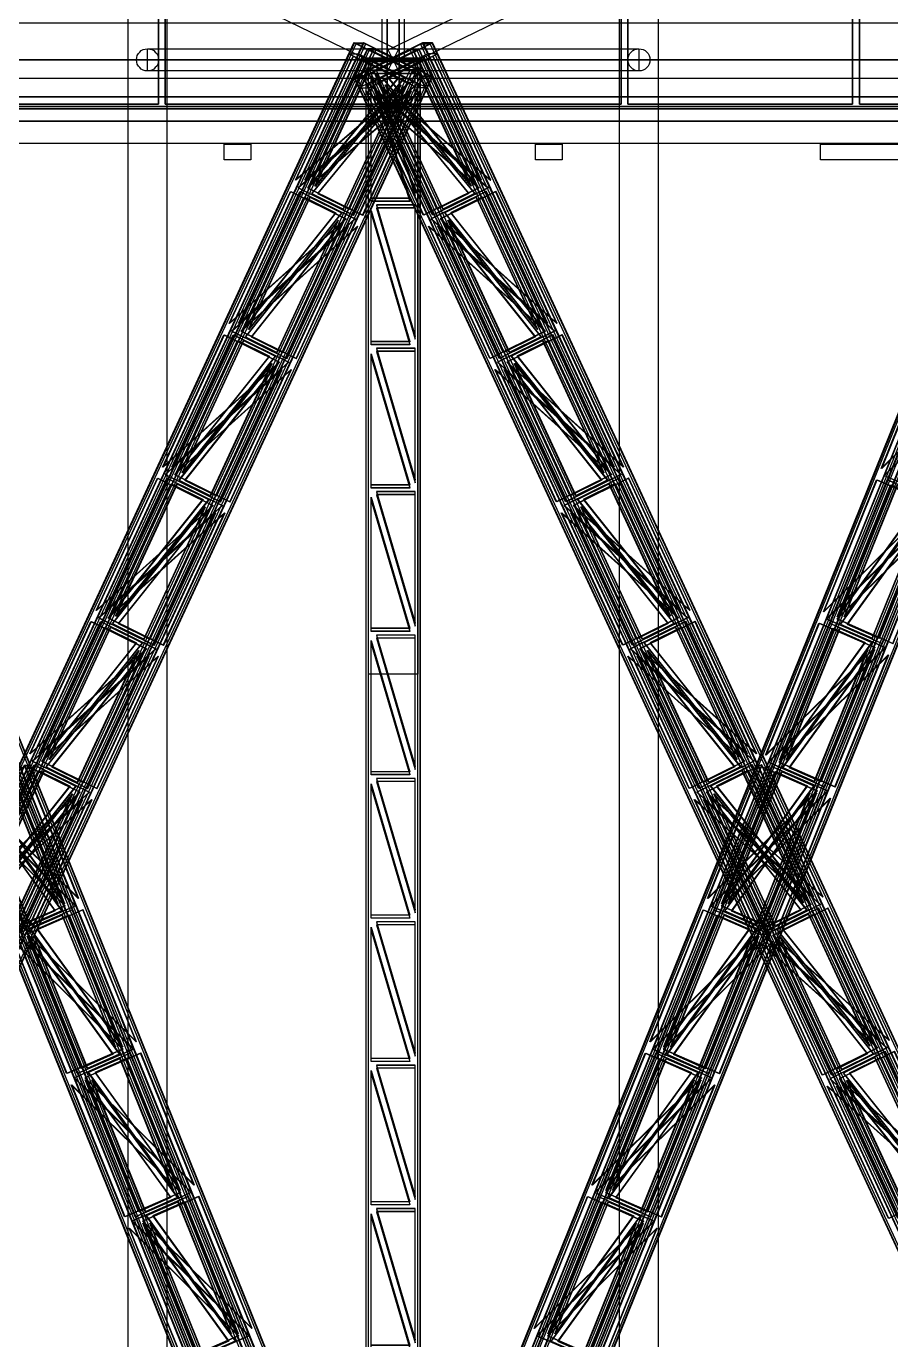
# Model space of a CAD drawing. Header units: millimetres. Extents: x -48000 to 1060615, y -2000 to 333000.
# Drawn here: x -2987 to 4050, y 109584 to 120273 of the extents above; entities that cross this region are included whole.
import ezdxf

# ---------------------------------------------------------------- set-up
doc = ezdxf.new("R2010")
doc.units = ezdxf.units.MM
for name, color, linetype, lineweight in [('D-STR-CORE', 7, 'Continuous', 25), ('D-STR-DECK', 7, 'Continuous', 25), ('D-STR-STRC', 7, 'Continuous', 25)]:
    doc.layers.add(name, color=color, linetype=linetype, lineweight=lineweight)

msp = doc.modelspace()

# ---------------------------------------------------------------- linework, layer by layer
at = {"layer": 'D-STR-CORE'}
for points in [[(-2160, 18300), (-1840, 18300), (-1840, 224550), (-2160, 224550)], [(-2160, 18300), (-1840, 18300), (-1840, 224550), (-2160, 224550)], [(1840, 18300), (2160, 18300), (2160, 224550), (1840, 224550)], [(1840, 18300), (2160, 18300), (2160, 224550), (1840, 224550)], [(-2000, 120090), (2000, 120090), (2000, 119910), (-2000, 119910)], [(2000, 119910), (-2000, 119910), (-2000, 120090), (2000, 120090)]]:
    msp.add_lwpolyline(points, close=True, dxfattribs=at)
for centre in [(-2000, 120000), (2000, 120000)]:
    msp.add_circle(centre, 90, dxfattribs=at)
at = {"layer": 'D-STR-DECK'}
for points in [[(-11014.65, 119500), (-11070, 120300), (11070, 120300), (11014.65, 119500)], [(-11014.65, 119500), (-11070, 120300), (11070, 120300), (11014.65, 119500)], [(-13297.5, 119700), (-13297.5, 120000), (13297.5, 120000), (13297.5, 119700)], [(-13297.5, 119700), (-13297.5, 120000), (13297.5, 120000), (13297.5, 119700)], [(-13297.5, 119700), (4700, 119700), (4700, 120000), (-13297.5, 120000)], [(-11014.65, 119500), (-11014.65, 119850), (11014.65, 119850), (11014.65, 119500)], [(-11014.65, 119500), (-11014.65, 119850), (11014.65, 119850), (11014.65, 119500)], [(-11014.65, 119320), (-11014.65, 119500), (11014.65, 119500), (11014.65, 119320)], [(-11014.65, 119320), (-11014.65, 119500), (11014.65, 119500), (11014.65, 119320)], [(-200, 115000), (-200, 119500), (200, 119500), (200, 115000)], [(-200, 115000), (-200, 119500), (200, 119500), (200, 115000)], [(-1159.86, 119185), (-1376.83, 119185), (-1376.83, 119315), (-1159.86, 119315)], [(-1159.86, 119185), (-1376.83, 119185), (-1376.83, 119315), (-1159.86, 119315)], [(1159.86, 119315), (1376.83, 119315), (1376.83, 119185), (1159.86, 119185)], [(1159.86, 119315), (1376.83, 119315), (1376.83, 119185), (1159.86, 119185)], [(3479.57, 119315), (4130.49, 119315), (4130.49, 119185), (3479.57, 119185)], [(3479.57, 119315), (4130.49, 119315), (4130.49, 119185), (3479.57, 119185)]]:
    msp.add_lwpolyline(points, close=True, dxfattribs=at)
at = {"layer": 'D-STR-STRC'}
for points in [[(-10271.8, 125082.06), (39.79, 120082.06), (-39.79, 119917.94), (-10351.39, 124917.94)], [(-39.79, 119917.94), (-10351.39, 124917.94), (-10271.8, 125082.06), (39.79, 120082.06)], [(-39.79, 120082.06), (10271.8, 125082.06), (10351.39, 124917.94), (39.79, 119917.94)], [(10351.39, 124917.94), (39.79, 119917.94), (-39.79, 120082.06), (10271.8, 125082.06)], [(-90, 120000), (-90, 125000), (90, 125000), (90, 120000)], [(-90, 120000), (-90, 125000), (90, 125000), (90, 120000)], [(-11303.43, 120400), (-11303.43, 119600), (11303.43, 119600), (11303.43, 120400)], [(11303.43, 120400), (11303.43, 119600), (-11303.43, 119600), (-11303.43, 120400)], [(-3740.31, 120360), (-3740.31, 119640), (-1911.4, 119640), (-1911.4, 120360)], [(-1911.4, 120360), (-1911.4, 119640), (-3740.31, 119640), (-3740.31, 120360)], [(-1856.4, 120360), (-1856.4, 119640), (-50, 119640), (-50, 120360)], [(-50, 120360), (-50, 119640), (-1856.4, 119640), (-1856.4, 120360)], [(-50, 120400), (-50, 120400), (-50, 119600), (-50, 119600)], [(-50, 120400), (-50, 120400), (-50, 119600), (-50, 119600)], [(50, 120400), (50, 120400), (50, 119600), (50, 119600)], [(50, 120400), (50, 120400), (50, 119600), (50, 119600)], [(50, 120360), (50, 119640), (1856.4, 119640), (1856.4, 120360)], [(1856.4, 120360), (1856.4, 119640), (50, 119640), (50, 120360)], [(1911.4, 120360), (1911.4, 119640), (3740.31, 119640), (3740.31, 120360)], [(3740.31, 120360), (3740.31, 119640), (1911.4, 119640), (1911.4, 120360)], [(3795.31, 120360), (3795.31, 119640), (5601.71, 119640), (5601.71, 120360)], [(5601.71, 120360), (5601.71, 119640), (3795.31, 119640), (3795.31, 120360)], [(-6811.45, 106138.24), (-6252.67, 105861.76), (239.3, 119861.76), (-319.49, 120138.24)], [(-6807.44, 106138.24), (-6248.66, 105861.76), (243.31, 119861.76), (-315.48, 120138.24)], [(-6735.27, 106138.24), (-6176.48, 105861.76), (315.48, 119861.76), (-243.31, 120138.24)], [(-6731.26, 106138.24), (-6172.48, 105861.76), (319.49, 119861.76), (-239.3, 120138.24)], [(-6701.63, 106090.72), (-6334.92, 105909.28), (157.04, 119909.28), (-209.66, 120090.72)], [(-6697.62, 106090.72), (-6330.92, 105909.28), (161.05, 119909.28), (-205.65, 120090.72)], [(-6653.01, 106090.72), (-6286.31, 105909.28), (205.65, 119909.28), (-161.05, 120090.72)], [(-6649, 106090.72), (-6282.3, 105909.28), (209.66, 119909.28), (-157.04, 120090.72)], [(237.08, 106124.21), (-328.28, 105875.79), (-5980, 119875.79), (-5414.64, 120124.21)], [(241.64, 106124.21), (-323.72, 105875.79), (-5975.44, 119875.79), (-5410.08, 120124.21)], [(323.72, 106124.21), (-241.64, 105875.79), (-5893.35, 119875.79), (-5327.99, 120124.21)], [(328.28, 106124.21), (-237.08, 105875.79), (-5888.79, 119875.79), (-5323.43, 120124.21)], [(155.58, 106081.51), (-215.43, 105918.49), (-5867.15, 119918.49), (-5496.13, 120081.51)], [(160.14, 106081.51), (-210.87, 105918.49), (-5862.59, 119918.49), (-5491.57, 120081.51)], [(210.87, 106081.51), (-160.14, 105918.49), (-5811.86, 119918.49), (-5440.84, 120081.51)], [(215.43, 106081.51), (-155.58, 105918.49), (-5807.3, 119918.49), (-5436.28, 120081.51)], [(-361.31, 120048.05), (-281.12, 120048.05), (277.67, 119771.57), (197.47, 119771.57)], [(-328.28, 106124.21), (237.08, 105875.79), (5888.79, 119875.79), (5323.43, 120124.21)], [(-323.72, 106124.21), (241.64, 105875.79), (5893.35, 119875.79), (5327.99, 120124.21)], [(-319.49, 120138.24), (-239.3, 120138.24), (-221.83, 120129.6), (-302.03, 120129.6)], [(-319.49, 120138.24), (-239.3, 120138.24), (319.49, 119861.76), (239.3, 119861.76)], [(6731.26, 106138.24), (6172.48, 105861.76), (-319.49, 119861.76), (239.3, 120138.24)], [(319.49, 120138.24), (239.3, 120138.24), (-319.49, 119861.76), (-239.3, 119861.76)], [(6735.27, 106138.24), (6176.48, 105861.76), (-315.48, 119861.76), (243.31, 120138.24)], [(361.31, 120048.05), (281.12, 120048.05), (-277.67, 119771.57), (-197.47, 119771.57)], [(6807.44, 106138.24), (6248.66, 105861.76), (-243.31, 119861.76), (315.48, 120138.24)], [(-241.64, 106124.21), (323.72, 105875.79), (5975.44, 119875.79), (5410.08, 120124.21)], [(6811.45, 106138.24), (6252.67, 105861.76), (-239.3, 119861.76), (319.49, 120138.24)], [(-237.08, 106124.21), (328.28, 105875.79), (5980, 119875.79), (5414.64, 120124.21)], [(-215.43, 106081.51), (155.58, 105918.49), (5807.3, 119918.49), (5436.28, 120081.51)], [(-210.87, 106081.51), (160.14, 105918.49), (5811.86, 119918.49), (5440.84, 120081.51)], [(6649, 106090.72), (6282.3, 105909.28), (-209.66, 119909.28), (157.04, 120090.72)], [(157.04, 120090.72), (209.66, 120090.72), (-157.04, 119909.28), (-209.66, 119909.28)], [(-157.04, 120090.72), (-209.66, 120090.72), (-192.2, 120082.08), (-139.58, 120082.08)], [(-157.04, 120090.72), (-209.66, 120090.72), (157.04, 119909.28), (209.66, 119909.28)], [(6653.01, 106090.72), (6286.31, 105909.28), (-205.65, 119909.28), (161.05, 120090.72)], [(6697.62, 106090.72), (6330.92, 105909.28), (-161.05, 119909.28), (205.65, 120090.72)], [(-160.14, 106081.51), (210.87, 105918.49), (5862.59, 119918.49), (5491.57, 120081.51)], [(6701.63, 106090.72), (6334.92, 105909.28), (-157.04, 119909.28), (209.66, 120090.72)], [(-155.58, 106081.51), (215.43, 105918.49), (5867.15, 119918.49), (5496.13, 120081.51)], [(157.04, 120090.72), (209.66, 120090.72), (192.2, 120082.08), (139.58, 120082.08)], [(319.49, 120138.24), (239.3, 120138.24), (221.83, 120129.6), (302.03, 120129.6)], [(-795.24, 119019.68), (-326.38, 120030.77), (123.26, 119808.29)], [(-791.23, 119019.68), (-322.37, 120030.77), (127.27, 119808.29)], [(-719.06, 119019.68), (-250.2, 120030.77), (199.44, 119808.29)], [(-715.05, 119019.68), (-246.19, 120030.77), (203.45, 119808.29)], [(-685.42, 118972.16), (-216.56, 119983.25), (41, 119855.81)], [(-681.41, 118972.16), (-212.55, 119983.25), (45.01, 119855.81)], [(-636.8, 118972.16), (-167.94, 119983.25), (89.62, 119855.81)], [(-632.79, 118972.16), (-163.93, 119983.25), (93.63, 119855.81)], [(-198.86, 120000.53), (-251.48, 120000.53), (115.22, 119819.09), (167.84, 119819.09)], [(-200, 120013.11), (-200, 119986.89), (-220, 119986.89), (-220, 120013.11)], [(220, 106013.11), (-220, 106013.11), (-220, 120013.11), (220, 120013.11)], [(220, 120013.11), (220, 119986.89), (-220, 119986.89), (-220, 120013.11)], [(-200, 119986.89), (-200, 120013.11), (-220, 120013.11), (-220, 119986.89)], [(220, 106013.11), (-220, 106013.11), (-220, 120013.11), (220, 120013.11)], [(220, 119986.89), (220, 120013.11), (-220, 120013.11), (-220, 119986.89)], [(220, 106011.2), (-220, 106011.2), (-220, 120011.2), (220, 120011.2)], [(220, 106011.2), (-220, 106011.2), (-220, 120011.2), (220, 120011.2)], [(220, 105988.8), (-220, 105988.8), (-220, 119988.8), (220, 119988.8)], [(220, 105988.8), (-220, 105988.8), (-220, 119988.8), (220, 119988.8)], [(220, 105986.89), (-220, 105986.89), (-220, 119986.89), (220, 119986.89)], [(220, 105986.89), (-220, 105986.89), (-220, 119986.89), (220, 119986.89)], [(715.05, 119019.68), (246.19, 120030.77), (-203.45, 119808.29)], [(719.06, 119019.68), (250.2, 120030.77), (-199.44, 119808.29)], [(198.86, 120000.53), (251.48, 120000.53), (-115.22, 119819.09), (-167.84, 119819.09)], [(791.23, 119019.68), (322.37, 120030.77), (-127.27, 119808.29)], [(795.24, 119019.68), (326.38, 120030.77), (-123.26, 119808.29)], [(632.79, 118972.16), (163.93, 119983.25), (-93.63, 119855.81)], [(636.8, 118972.16), (167.94, 119983.25), (-89.62, 119855.81)], [(681.41, 118972.16), (212.55, 119983.25), (-45.01, 119855.81)], [(685.42, 118972.16), (216.56, 119983.25), (-41, 119855.81)], [(220, 120013.11), (220, 119986.89), (200, 119986.89), (200, 120013.11)], [(220, 119986.89), (220, 120013.11), (200, 120013.11), (200, 119986.89)], [(-221.83, 119870.4), (-302.03, 119870.4), (-319.49, 119861.76), (-239.3, 119861.76)], [(220, 119913.82), (220, 119887.6), (-220, 119887.6), (-220, 119913.82)], [(220, 119887.6), (220, 119913.82), (-220, 119913.82), (-220, 119887.6)], [(-192.2, 119917.92), (-139.58, 119917.92), (-157.04, 119909.28), (-209.66, 119909.28)], [(135, 118873.75), (-180, 118873.75), (-180, 119869.14)], [(135, 118873.75), (-180, 118873.75), (-180, 119869.14)], [(135, 118871.84), (-180, 118871.84), (-180, 119867.24)], [(135, 118871.84), (-180, 118871.84), (-180, 119867.24)], [(135, 118849.43), (-180, 118849.43), (-180, 119844.83)], [(135, 118849.43), (-180, 118849.43), (-180, 119844.83)], [(135, 118847.53), (-180, 118847.53), (-180, 119842.92)], [(135, 118847.53), (-180, 118847.53), (-180, 119842.92)], [(180, 118918.43), (180, 119913.82), (-135, 119913.82)], [(180, 118918.43), (180, 119913.82), (-135, 119913.82)], [(180, 118916.52), (180, 119911.92), (-135, 119911.92)], [(180, 118916.52), (180, 119911.92), (-135, 119911.92)], [(180, 118894.11), (180, 119889.51), (-135, 119889.51)], [(180, 118894.11), (180, 119889.51), (-135, 119889.51)], [(180, 118892.21), (180, 119887.6), (-135, 119887.6)], [(180, 118892.21), (180, 119887.6), (-135, 119887.6)], [(192.2, 119917.92), (139.58, 119917.92), (157.04, 119909.28), (209.66, 119909.28)], [(221.83, 119870.4), (302.03, 119870.4), (319.49, 119861.76), (239.3, 119861.76)], [(-774.77, 118959.65), (-325.12, 118737.18), (143.73, 119748.27)], [(-770.76, 118959.65), (-321.11, 118737.18), (147.74, 119748.27)], [(-698.59, 118959.65), (-248.94, 118737.18), (219.91, 119748.27)], [(-694.58, 118959.65), (-244.93, 118737.18), (223.92, 119748.27)], [(-664.95, 118912.13), (-407.38, 118784.7), (61.47, 119795.79)], [(-660.94, 118912.13), (-403.37, 118784.7), (65.48, 119795.79)], [(-616.33, 118912.13), (-358.77, 118784.7), (110.09, 119795.79)], [(-612.32, 118912.13), (-354.76, 118784.7), (114.1, 119795.79)], [(694.58, 118959.65), (244.93, 118737.18), (-223.92, 119748.27)], [(698.59, 118959.65), (248.94, 118737.18), (-219.91, 119748.27)], [(770.76, 118959.65), (321.11, 118737.18), (-147.74, 119748.27)], [(774.77, 118959.65), (325.12, 118737.18), (-143.73, 119748.27)], [(612.32, 118912.13), (354.76, 118784.7), (-114.1, 119795.79)], [(616.33, 118912.13), (358.77, 118784.7), (-110.09, 119795.79)], [(660.94, 118912.13), (403.37, 118784.7), (-65.48, 119795.79)], [(664.95, 118912.13), (407.38, 118784.7), (-61.47, 119795.79)], [(-1336.24, 117853.01), (-837.06, 118929.49), (-387.42, 118707.01)], [(-1332.23, 117853.01), (-833.05, 118929.49), (-383.41, 118707.01)], [(-1260.05, 117853.01), (-760.88, 118929.49), (-311.23, 118707.01)], [(-1256.05, 117853.01), (-756.87, 118929.49), (-307.22, 118707.01)], [(-1226.41, 117805.49), (-727.24, 118881.97), (-469.67, 118754.53)], [(-1222.4, 117805.49), (-723.23, 118881.97), (-465.66, 118754.53)], [(-1177.8, 117805.49), (-678.62, 118881.97), (-421.06, 118754.53)], [(-1173.79, 117805.49), (-674.61, 118881.97), (-417.05, 118754.53)], [(1256.05, 117853.01), (756.87, 118929.49), (307.22, 118707.01)], [(1260.05, 117853.01), (760.88, 118929.49), (311.23, 118707.01)], [(1332.23, 117853.01), (833.05, 118929.49), (383.41, 118707.01)], [(1336.24, 117853.01), (837.06, 118929.49), (387.42, 118707.01)], [(1173.79, 117805.49), (674.61, 118881.97), (417.05, 118754.53)], [(1177.8, 117805.49), (678.62, 118881.97), (421.06, 118754.53)], [(1222.4, 117805.49), (723.23, 118881.97), (465.66, 118754.53)], [(1226.41, 117805.49), (727.24, 118881.97), (469.67, 118754.53)], [(135, 117707.08), (-180, 117707.08), (-180, 118774.46)], [(135, 117707.08), (-180, 117707.08), (-180, 118774.46)], [(135, 117705.17), (-180, 117705.17), (-180, 118772.55)], [(135, 117705.17), (-180, 117705.17), (-180, 118772.55)], [(180, 117751.76), (180, 118819.14), (-135, 118819.14)], [(180, 117751.76), (180, 118819.14), (-135, 118819.14)], [(180, 117749.85), (180, 118817.23), (-135, 118817.23)], [(180, 117749.85), (180, 118817.23), (-135, 118817.23)], [(180, 117727.45), (180, 118794.83), (-135, 118794.83)], [(180, 117727.45), (180, 118794.83), (-135, 118794.83)], [(180, 117725.54), (180, 118792.92), (-135, 118792.92)], [(180, 117725.54), (180, 118792.92), (-135, 118792.92)], [(-1205.94, 117745.47), (-948.38, 117618.03), (-449.2, 118694.51)], [(-1201.93, 117745.47), (-944.37, 117618.03), (-445.19, 118694.51)], [(-1157.33, 117745.47), (-899.76, 117618.03), (-400.59, 118694.51)], [(-1153.32, 117745.47), (-895.75, 117618.03), (-396.58, 118694.51)], [(135, 117682.77), (-180, 117682.77), (-180, 118750.15)], [(135, 117682.77), (-180, 117682.77), (-180, 118750.15)], [(135, 117680.86), (-180, 117680.86), (-180, 118748.24)], [(135, 117680.86), (-180, 117680.86), (-180, 118748.24)], [(1153.32, 117745.47), (895.75, 117618.03), (396.58, 118694.51)], [(1157.33, 117745.47), (899.76, 117618.03), (400.59, 118694.51)], [(1201.93, 117745.47), (944.37, 117618.03), (445.19, 118694.51)], [(1205.94, 117745.47), (948.38, 117618.03), (449.2, 118694.51)], [(-1315.77, 117792.99), (-866.12, 117570.51), (-366.95, 118646.99)], [(-1311.76, 117792.99), (-862.11, 117570.51), (-362.94, 118646.99)], [(-1239.58, 117792.99), (-789.94, 117570.51), (-290.76, 118646.99)], [(-1235.58, 117792.99), (-785.93, 117570.51), (-286.75, 118646.99)], [(1235.58, 117792.99), (785.93, 117570.51), (286.75, 118646.99)], [(1239.58, 117792.99), (789.94, 117570.51), (290.76, 118646.99)], [(1311.76, 117792.99), (862.11, 117570.51), (362.94, 118646.99)], [(1315.77, 117792.99), (866.12, 117570.51), (366.95, 118646.99)], [(-1877.23, 116686.34), (-1378.06, 117762.82), (-928.41, 117540.35)], [(-1873.22, 116686.34), (-1374.05, 117762.82), (-924.4, 117540.35)], [(-1801.05, 116686.34), (-1301.88, 117762.82), (-852.23, 117540.35)], [(-1797.04, 116686.34), (-1297.87, 117762.82), (-848.22, 117540.35)], [(-1767.41, 116638.83), (-1268.23, 117715.3), (-1010.67, 117587.87)], [(-1763.4, 116638.83), (-1264.22, 117715.3), (-1006.66, 117587.87)], [(-1718.79, 116638.83), (-1219.62, 117715.3), (-962.05, 117587.87)], [(-1714.78, 116638.83), (-1215.61, 117715.3), (-958.04, 117587.87)], [(1797.04, 116686.34), (1297.87, 117762.82), (848.22, 117540.35)], [(1801.05, 116686.34), (1301.88, 117762.82), (852.23, 117540.35)], [(1873.22, 116686.34), (1374.05, 117762.82), (924.4, 117540.35)], [(1877.23, 116686.34), (1378.06, 117762.82), (928.41, 117540.35)], [(1714.78, 116638.83), (1215.61, 117715.3), (958.04, 117587.87)], [(1718.79, 116638.83), (1219.62, 117715.3), (962.05, 117587.87)], [(1763.4, 116638.83), (1264.22, 117715.3), (1006.66, 117587.87)], [(1767.41, 116638.83), (1268.23, 117715.3), (1010.67, 117587.87)], [(3972.81, 116675.5), (4406.58, 117750), (4861.52, 117550.11)], [(3977.37, 116675.5), (4411.14, 117750), (4866.08, 117550.11)], [(135, 116540.41), (-180, 116540.41), (-180, 117607.79)], [(135, 116540.41), (-180, 116540.41), (-180, 117607.79)], [(135, 116538.51), (-180, 116538.51), (-180, 117605.89)], [(135, 116538.51), (-180, 116538.51), (-180, 117605.89)], [(135, 116516.1), (-180, 116516.1), (-180, 117583.48)], [(135, 116516.1), (-180, 116516.1), (-180, 117583.48)], [(135, 116514.19), (-180, 116514.19), (-180, 117581.57)], [(135, 116514.19), (-180, 116514.19), (-180, 117581.57)], [(180, 116585.09), (180, 117652.47), (-135, 117652.47)], [(180, 116585.09), (180, 117652.47), (-135, 117652.47)], [(180, 116583.19), (180, 117650.57), (-135, 117650.57)], [(180, 116583.19), (180, 117650.57), (-135, 117650.57)], [(180, 116560.78), (180, 117628.16), (-135, 117628.16)], [(180, 116560.78), (180, 117628.16), (-135, 117628.16)], [(180, 116558.87), (180, 117626.25), (-135, 117626.25)], [(180, 116558.87), (180, 117626.25), (-135, 117626.25)], [(-1856.76, 116626.32), (-1407.12, 116403.84), (-907.94, 117480.32)], [(-1852.75, 116626.32), (-1403.11, 116403.84), (-903.93, 117480.32)], [(-1780.58, 116626.32), (-1330.94, 116403.84), (-831.76, 117480.32)], [(-1776.57, 116626.32), (-1326.93, 116403.84), (-827.75, 117480.32)], [(-1746.94, 116578.8), (-1489.38, 116451.36), (-990.2, 117527.84)], [(-1742.93, 116578.8), (-1485.37, 116451.36), (-986.19, 117527.84)], [(-1698.32, 116578.8), (-1440.76, 116451.36), (-941.58, 117527.84)], [(-1694.31, 116578.8), (-1436.75, 116451.36), (-937.57, 117527.84)], [(1776.57, 116626.32), (1326.93, 116403.84), (827.75, 117480.32)], [(1780.58, 116626.32), (1330.94, 116403.84), (831.76, 117480.32)], [(1852.75, 116626.32), (1403.11, 116403.84), (903.93, 117480.32)], [(1856.76, 116626.32), (1407.12, 116403.84), (907.94, 117480.32)], [(1694.31, 116578.8), (1436.75, 116451.36), (937.57, 117527.84)], [(1698.32, 116578.8), (1440.76, 116451.36), (941.58, 117527.84)], [(1742.93, 116578.8), (1485.37, 116451.36), (986.19, 117527.84)], [(1746.94, 116578.8), (1489.38, 116451.36), (990.2, 117527.84)], [(3995.82, 116616.56), (4450.76, 116416.66), (4884.53, 117491.17)], [(4000.38, 116616.56), (4455.32, 116416.66), (4889.09, 117491.17)], [(-2418.23, 115519.68), (-1919.05, 116596.16), (-1469.41, 116373.68)], [(-2414.22, 115519.68), (-1915.05, 116596.16), (-1465.4, 116373.68)], [(-2342.05, 115519.68), (-1842.87, 116596.16), (-1393.23, 116373.68)], [(-2338.04, 115519.68), (-1838.86, 116596.16), (-1389.22, 116373.68)], [(-2308.41, 115472.16), (-1809.23, 116548.64), (-1551.67, 116421.2)], [(-2304.4, 115472.16), (-1805.22, 116548.64), (-1547.66, 116421.2)], [(-2259.79, 115472.16), (-1760.61, 116548.64), (-1503.05, 116421.2)], [(-2255.78, 115472.16), (-1756.61, 116548.64), (-1499.04, 116421.2)], [(2338.04, 115519.68), (1838.86, 116596.16), (1389.22, 116373.68)], [(2342.05, 115519.68), (1842.87, 116596.16), (1393.23, 116373.68)], [(2414.22, 115519.68), (1915.05, 116596.16), (1465.4, 116373.68)], [(2418.23, 115519.68), (1919.05, 116596.16), (1469.41, 116373.68)], [(2255.78, 115472.16), (1756.61, 116548.64), (1499.04, 116421.2)], [(2259.79, 115472.16), (1760.61, 116548.64), (1503.05, 116421.2)], [(2304.4, 115472.16), (1805.22, 116548.64), (1547.66, 116421.2)], [(2308.41, 115472.16), (1809.23, 116548.64), (1551.67, 116421.2)], [(3501.84, 115508.83), (3935.61, 116583.34), (4390.55, 116383.44)], [(3506.4, 115508.83), (3940.17, 116583.34), (4395.11, 116383.44)], [(3588.48, 115508.83), (4022.25, 116583.34), (4477.19, 116383.44)], [(3593.04, 115508.83), (4026.81, 116583.34), (4481.75, 116383.44)], [(3614.68, 115466.13), (4048.45, 116540.64), (4309.05, 116426.14)], [(3619.24, 115466.13), (4053.02, 116540.64), (4313.61, 116426.14)], [(3669.98, 115466.13), (4103.75, 116540.64), (4364.34, 116426.14)], [(3674.54, 115466.13), (4108.31, 116540.64), (4368.9, 116426.14)], [(135, 115373.75), (-180, 115373.75), (-180, 116441.13)], [(135, 115373.75), (-180, 115373.75), (-180, 116441.13)], [(135, 115371.84), (-180, 115371.84), (-180, 116439.22)], [(135, 115371.84), (-180, 115371.84), (-180, 116439.22)], [(135, 115349.43), (-180, 115349.43), (-180, 116416.81)], [(135, 115349.43), (-180, 115349.43), (-180, 116416.81)], [(135, 115347.53), (-180, 115347.53), (-180, 116414.91)], [(135, 115347.53), (-180, 115347.53), (-180, 116414.91)], [(180, 115418.43), (180, 116485.81), (-135, 116485.81)], [(180, 115418.43), (180, 116485.81), (-135, 116485.81)], [(180, 115416.52), (180, 116483.9), (-135, 116483.9)], [(180, 115416.52), (180, 116483.9), (-135, 116483.9)], [(180, 115394.11), (180, 116461.49), (-135, 116461.49)], [(180, 115394.11), (180, 116461.49), (-135, 116461.49)], [(180, 115392.21), (180, 116459.59), (-135, 116459.59)], [(180, 115392.21), (180, 116459.59), (-135, 116459.59)], [(-2397.76, 115459.65), (-1948.11, 115237.18), (-1448.94, 116313.66)], [(-2393.75, 115459.65), (-1944.11, 115237.18), (-1444.93, 116313.66)], [(-2321.58, 115459.65), (-1871.93, 115237.18), (-1372.76, 116313.66)], [(-2317.57, 115459.65), (-1867.92, 115237.18), (-1368.75, 116313.66)], [(-2287.94, 115412.13), (-2030.37, 115284.7), (-1531.2, 116361.17)], [(-2283.93, 115412.13), (-2026.36, 115284.7), (-1527.19, 116361.17)], [(-2239.32, 115412.13), (-1981.76, 115284.7), (-1482.58, 116361.17)], [(-2235.31, 115412.13), (-1977.75, 115284.7), (-1478.57, 116361.17)], [(2317.57, 115459.65), (1867.92, 115237.18), (1368.75, 116313.66)], [(2321.58, 115459.65), (1871.93, 115237.18), (1372.76, 116313.66)], [(2393.75, 115459.65), (1944.11, 115237.18), (1444.93, 116313.66)], [(2397.76, 115459.65), (1948.11, 115237.18), (1448.94, 116313.66)], [(2235.31, 115412.13), (1977.75, 115284.7), (1478.57, 116361.17)], [(2239.32, 115412.13), (1981.76, 115284.7), (1482.58, 116361.17)], [(2283.93, 115412.13), (2026.36, 115284.7), (1527.19, 116361.17)], [(2287.94, 115412.13), (2030.37, 115284.7), (1531.2, 116361.17)], [(3524.85, 115449.89), (3979.78, 115250), (4413.56, 116324.5)], [(3529.41, 115449.89), (3984.34, 115250), (4418.12, 116324.5)], [(3611.49, 115449.89), (4066.43, 115250), (4500.2, 116324.5)], [(3616.05, 115449.89), (4070.99, 115250), (4504.76, 116324.5)], [(3637.69, 115407.2), (3898.29, 115292.69), (4332.06, 116367.2)], [(3642.25, 115407.2), (3902.85, 115292.69), (4336.62, 116367.2)], [(3692.98, 115407.2), (3953.58, 115292.69), (4387.35, 116367.2)], [(3697.55, 115407.2), (3958.14, 115292.69), (4391.91, 116367.2)], [(-2959.23, 114353.01), (-2460.05, 115429.49), (-2010.41, 115207.01)], [(-2955.22, 114353.01), (-2456.04, 115429.49), (-2006.4, 115207.01)], [(-2883.05, 114353.01), (-2383.87, 115429.49), (-1934.22, 115207.01)], [(-2879.04, 114353.01), (-2379.86, 115429.49), (-1930.21, 115207.01)], [(-2849.4, 114305.49), (-2350.23, 115381.97), (-2092.66, 115254.53)], [(-2845.39, 114305.49), (-2346.22, 115381.97), (-2088.65, 115254.53)], [(-2800.79, 114305.49), (-2301.61, 115381.97), (-2044.05, 115254.53)], [(-2796.78, 114305.49), (-2297.6, 115381.97), (-2040.04, 115254.53)], [(2879.04, 114353.01), (2379.86, 115429.49), (1930.21, 115207.01)], [(2883.05, 114353.01), (2383.87, 115429.49), (1934.22, 115207.01)], [(2955.22, 114353.01), (2456.04, 115429.49), (2006.4, 115207.01)], [(2959.23, 114353.01), (2460.05, 115429.49), (2010.41, 115207.01)], [(2796.78, 114305.49), (2297.6, 115381.97), (2040.04, 115254.53)], [(2800.79, 114305.49), (2301.61, 115381.97), (2044.05, 115254.53)], [(2845.39, 114305.49), (2346.22, 115381.97), (2088.65, 115254.53)], [(2849.4, 114305.49), (2350.23, 115381.97), (2092.66, 115254.53)], [(3030.86, 114342.16), (3464.63, 115416.67), (3919.57, 115216.78)], [(3035.42, 114342.16), (3469.19, 115416.67), (3924.13, 115216.78)], [(3117.5, 114342.16), (3551.27, 115416.67), (4006.21, 115216.78)], [(3122.06, 114342.16), (3555.84, 115416.67), (4010.77, 115216.78)], [(3143.71, 114299.47), (3577.48, 115373.97), (3838.07, 115259.47)], [(3148.27, 114299.47), (3582.04, 115373.97), (3842.63, 115259.47)], [(3199, 114299.47), (3632.77, 115373.97), (3893.37, 115259.47)], [(3203.56, 114299.47), (3637.33, 115373.97), (3897.93, 115259.47)], [(135, 114207.08), (-180, 114207.08), (-180, 115274.46)], [(135, 114207.08), (-180, 114207.08), (-180, 115274.46)], [(135, 114205.17), (-180, 114205.17), (-180, 115272.55)], [(135, 114205.17), (-180, 114205.17), (-180, 115272.55)], [(135, 114182.77), (-180, 114182.77), (-180, 115250.15)], [(135, 114182.77), (-180, 114182.77), (-180, 115250.15)], [(135, 114180.86), (-180, 114180.86), (-180, 115248.24)], [(135, 114180.86), (-180, 114180.86), (-180, 115248.24)], [(180, 114251.76), (180, 115319.14), (-135, 115319.14)], [(180, 114251.76), (180, 115319.14), (-135, 115319.14)], [(180, 114249.85), (180, 115317.23), (-135, 115317.23)], [(180, 114249.85), (180, 115317.23), (-135, 115317.23)], [(180, 114227.45), (180, 115294.83), (-135, 115294.83)], [(180, 114227.45), (180, 115294.83), (-135, 115294.83)], [(180, 114225.54), (180, 115292.92), (-135, 115292.92)], [(180, 114225.54), (180, 115292.92), (-135, 115292.92)], [(-2938.76, 114292.99), (-2489.11, 114070.51), (-1989.94, 115146.99)], [(-2934.75, 114292.99), (-2485.1, 114070.51), (-1985.93, 115146.99)], [(-2862.58, 114292.99), (-2412.93, 114070.51), (-1913.75, 115146.99)], [(-2858.57, 114292.99), (-2408.92, 114070.51), (-1909.74, 115146.99)], [(-2828.93, 114245.47), (-2571.37, 114118.03), (-2072.19, 115194.51)], [(-2824.92, 114245.47), (-2567.36, 114118.03), (-2068.18, 115194.51)], [(-2780.32, 114245.47), (-2522.75, 114118.03), (-2023.58, 115194.51)], [(-2776.31, 114245.47), (-2518.74, 114118.03), (-2019.57, 115194.51)], [(2858.57, 114292.99), (2408.92, 114070.51), (1909.74, 115146.99)], [(2862.58, 114292.99), (2412.93, 114070.51), (1913.75, 115146.99)], [(2934.75, 114292.99), (2485.1, 114070.51), (1985.93, 115146.99)], [(2938.76, 114292.99), (2489.11, 114070.51), (1989.94, 115146.99)], [(2776.31, 114245.47), (2518.74, 114118.03), (2019.57, 115194.51)], [(2780.32, 114245.47), (2522.75, 114118.03), (2023.58, 115194.51)], [(2824.92, 114245.47), (2567.36, 114118.03), (2068.18, 115194.51)], [(2828.93, 114245.47), (2571.37, 114118.03), (2072.19, 115194.51)], [(3053.87, 114283.22), (3508.81, 114083.33), (3942.58, 115157.84)], [(3058.43, 114283.22), (3513.37, 114083.33), (3947.14, 115157.84)], [(3140.51, 114283.22), (3595.45, 114083.33), (4029.22, 115157.84)], [(3145.07, 114283.22), (3600.01, 114083.33), (4033.78, 115157.84)], [(3166.72, 114240.53), (3427.31, 114126.03), (3861.08, 115200.53)], [(3171.28, 114240.53), (3431.87, 114126.03), (3865.64, 115200.53)], [(3222.01, 114240.53), (3482.6, 114126.03), (3916.38, 115200.53)], [(3226.57, 114240.53), (3487.16, 114126.03), (3920.94, 115200.53)], [(-2651.09, 113175.5), (-3084.86, 114250), (-3539.8, 114050.11)], [(-2646.53, 113175.5), (-3080.3, 114250), (-3535.24, 114050.11)], [(-3500.22, 113186.34), (-3001.05, 114262.82), (-2551.4, 114040.35)], [(-3496.21, 113186.34), (-2997.04, 114262.82), (-2547.39, 114040.35)], [(-2564.44, 113175.5), (-2998.22, 114250), (-3453.15, 114050.11)], [(-2559.88, 113175.5), (-2993.66, 114250), (-3448.59, 114050.11)], [(-2732.58, 113132.8), (-3166.35, 114207.31), (-3426.95, 114092.8)], [(-3424.04, 113186.34), (-2924.87, 114262.82), (-2475.22, 114040.35)], [(-2728.02, 113132.8), (-3161.79, 114207.31), (-3422.39, 114092.8)], [(-3420.03, 113186.34), (-2920.86, 114262.82), (-2471.21, 114040.35)], [(-3390.4, 113138.83), (-2891.22, 114215.3), (-2633.66, 114087.87)], [(-3386.39, 113138.83), (-2887.22, 114215.3), (-2629.65, 114087.87)], [(-2677.29, 113132.8), (-3111.06, 114207.31), (-3371.66, 114092.8)], [(-2672.73, 113132.8), (-3106.5, 114207.31), (-3367.1, 114092.8)], [(-3341.78, 113138.83), (-2842.61, 114215.3), (-2585.04, 114087.87)], [(-3337.77, 113138.83), (-2838.6, 114215.3), (-2581.04, 114087.87)], [(3420.03, 113186.34), (2920.86, 114262.82), (2471.21, 114040.35)], [(3424.04, 113186.34), (2924.87, 114262.82), (2475.22, 114040.35)], [(3496.21, 113186.34), (2997.04, 114262.82), (2547.39, 114040.35)], [(3500.22, 113186.34), (3001.05, 114262.82), (2551.4, 114040.35)], [(2559.88, 113175.5), (2993.66, 114250), (3448.59, 114050.11)], [(2564.44, 113175.5), (2998.22, 114250), (3453.15, 114050.11)], [(3337.77, 113138.83), (2838.6, 114215.3), (2581.04, 114087.87)], [(3341.78, 113138.83), (2842.61, 114215.3), (2585.04, 114087.87)], [(3386.39, 113138.83), (2887.22, 114215.3), (2629.65, 114087.87)], [(3390.4, 113138.83), (2891.22, 114215.3), (2633.66, 114087.87)], [(2646.53, 113175.5), (3080.3, 114250), (3535.24, 114050.11)], [(2651.09, 113175.5), (3084.86, 114250), (3539.8, 114050.11)], [(2672.73, 113132.8), (3106.5, 114207.31), (3367.1, 114092.8)], [(2677.29, 113132.8), (3111.06, 114207.31), (3371.66, 114092.8)], [(2728.02, 113132.8), (3161.79, 114207.31), (3422.39, 114092.8)], [(2732.58, 113132.8), (3166.35, 114207.31), (3426.95, 114092.8)], [(135, 113040.41), (-180, 113040.41), (-180, 114107.79)], [(135, 113040.41), (-180, 113040.41), (-180, 114107.79)], [(135, 113038.51), (-180, 113038.51), (-180, 114105.89)], [(135, 113038.51), (-180, 113038.51), (-180, 114105.89)], [(135, 113016.1), (-180, 113016.1), (-180, 114083.48)], [(135, 113016.1), (-180, 113016.1), (-180, 114083.48)], [(135, 113014.19), (-180, 113014.19), (-180, 114081.57)], [(135, 113014.19), (-180, 113014.19), (-180, 114081.57)], [(180, 113085.09), (180, 114152.47), (-135, 114152.47)], [(180, 113085.09), (180, 114152.47), (-135, 114152.47)], [(180, 113083.19), (180, 114150.57), (-135, 114150.57)], [(180, 113083.19), (180, 114150.57), (-135, 114150.57)], [(180, 113060.78), (180, 114128.16), (-135, 114128.16)], [(180, 113060.78), (180, 114128.16), (-135, 114128.16)], [(180, 113058.87), (180, 114126.25), (-135, 114126.25)], [(180, 113058.87), (180, 114126.25), (-135, 114126.25)], [(-2674.1, 113116.56), (-3129.04, 112916.66), (-3562.81, 113991.17)], [(-2669.54, 113116.56), (-3124.48, 112916.66), (-3558.25, 113991.17)], [(-3479.75, 113126.32), (-3030.11, 112903.84), (-2530.93, 113980.32)], [(-2587.45, 113116.56), (-3042.39, 112916.66), (-3476.16, 113991.17)], [(-3475.74, 113126.32), (-3026.1, 112903.84), (-2526.92, 113980.32)], [(-2582.89, 113116.56), (-3037.83, 112916.66), (-3471.6, 113991.17)], [(-2755.59, 113073.86), (-3016.19, 112959.36), (-3449.96, 114033.87)], [(-2751.03, 113073.86), (-3011.63, 112959.36), (-3445.4, 114033.87)], [(-3403.57, 113126.32), (-2953.93, 112903.84), (-2454.75, 113980.32)], [(-3399.56, 113126.32), (-2949.92, 112903.84), (-2450.74, 113980.32)], [(-2700.3, 113073.86), (-2960.9, 112959.36), (-3394.67, 114033.87)], [(-2695.74, 113073.86), (-2956.34, 112959.36), (-3390.11, 114033.87)], [(-3369.93, 113078.8), (-3112.37, 112951.36), (-2613.19, 114027.84)], [(-3365.92, 113078.8), (-3108.36, 112951.36), (-2609.18, 114027.84)], [(-3321.31, 113078.8), (-3063.75, 112951.36), (-2564.57, 114027.84)], [(-3317.3, 113078.8), (-3059.74, 112951.36), (-2560.57, 114027.84)], [(3399.56, 113126.32), (2949.92, 112903.84), (2450.74, 113980.32)], [(3403.57, 113126.32), (2953.93, 112903.84), (2454.75, 113980.32)], [(3475.74, 113126.32), (3026.1, 112903.84), (2526.92, 113980.32)], [(3479.75, 113126.32), (3030.11, 112903.84), (2530.93, 113980.32)], [(3317.3, 113078.8), (3059.74, 112951.36), (2560.57, 114027.84)], [(3321.31, 113078.8), (3063.75, 112951.36), (2564.57, 114027.84)], [(2582.89, 113116.56), (3037.83, 112916.66), (3471.6, 113991.17)], [(2587.45, 113116.56), (3042.39, 112916.66), (3476.16, 113991.17)], [(3365.92, 113078.8), (3108.36, 112951.36), (2609.18, 114027.84)], [(3369.93, 113078.8), (3112.37, 112951.36), (2613.19, 114027.84)], [(2669.54, 113116.56), (3124.48, 112916.66), (3558.25, 113991.17)], [(2674.1, 113116.56), (3129.04, 112916.66), (3562.81, 113991.17)], [(2695.74, 113073.86), (2956.34, 112959.36), (3390.11, 114033.87)], [(2700.3, 113073.86), (2960.9, 112959.36), (3394.67, 114033.87)], [(2751.03, 113073.86), (3011.63, 112959.36), (3445.4, 114033.87)], [(2755.59, 113073.86), (3016.19, 112959.36), (3449.96, 114033.87)], [(3961.03, 112019.68), (3461.85, 113096.16), (3012.21, 112873.68)], [(3965.04, 112019.68), (3465.86, 113096.16), (3016.22, 112873.68)], [(4037.21, 112019.68), (3538.04, 113096.16), (3088.39, 112873.68)], [(4041.22, 112019.68), (3542.05, 113096.16), (3092.4, 112873.68)], [(-2180.11, 112008.83), (-2613.88, 113083.34), (-3068.82, 112883.44)], [(-2175.55, 112008.83), (-2609.32, 113083.34), (-3064.26, 112883.44)], [(-2093.47, 112008.83), (-2527.24, 113083.34), (-2982.18, 112883.44)], [(-2088.91, 112008.83), (-2522.68, 113083.34), (-2977.62, 112883.44)], [(-2261.61, 111966.13), (-2695.38, 113040.64), (-2955.97, 112926.14)], [(-2257.05, 111966.13), (-2690.82, 113040.64), (-2951.41, 112926.14)], [(-2206.31, 111966.13), (-2640.09, 113040.64), (-2900.68, 112926.14)], [(-2201.75, 111966.13), (-2635.53, 113040.64), (-2896.12, 112926.14)], [(180, 111918.43), (180, 112985.81), (-135, 112985.81)], [(180, 111918.43), (180, 112985.81), (-135, 112985.81)], [(180, 111916.52), (180, 112983.9), (-135, 112983.9)], [(180, 111916.52), (180, 112983.9), (-135, 112983.9)], [(2088.91, 112008.83), (2522.68, 113083.34), (2977.62, 112883.44)], [(2093.47, 112008.83), (2527.24, 113083.34), (2982.18, 112883.44)], [(2175.55, 112008.83), (2609.32, 113083.34), (3064.26, 112883.44)], [(2180.11, 112008.83), (2613.88, 113083.34), (3068.82, 112883.44)], [(2201.75, 111966.13), (2635.53, 113040.64), (2896.12, 112926.14)], [(2206.31, 111966.13), (2640.09, 113040.64), (2900.68, 112926.14)], [(2257.05, 111966.13), (2690.82, 113040.64), (2951.41, 112926.14)], [(2261.61, 111966.13), (2695.38, 113040.64), (2955.97, 112926.14)], [(3878.77, 111972.16), (3379.6, 113048.64), (3122.03, 112921.2)], [(3882.78, 111972.16), (3383.61, 113048.64), (3126.04, 112921.2)], [(3927.39, 111972.16), (3428.21, 113048.64), (3170.65, 112921.2)], [(3931.4, 111972.16), (3432.22, 113048.64), (3174.66, 112921.2)], [(135, 111873.75), (-180, 111873.75), (-180, 112941.13)], [(135, 111873.75), (-180, 111873.75), (-180, 112941.13)], [(135, 111871.84), (-180, 111871.84), (-180, 112939.22)], [(135, 111871.84), (-180, 111871.84), (-180, 112939.22)], [(135, 111849.43), (-180, 111849.43), (-180, 112916.81)], [(135, 111849.43), (-180, 111849.43), (-180, 112916.81)], [(135, 111847.53), (-180, 111847.53), (-180, 112914.91)], [(135, 111847.53), (-180, 111847.53), (-180, 112914.91)], [(180, 111894.11), (180, 112961.49), (-135, 112961.49)], [(180, 111894.11), (180, 112961.49), (-135, 112961.49)], [(180, 111892.21), (180, 112959.59), (-135, 112959.59)], [(180, 111892.21), (180, 112959.59), (-135, 112959.59)], [(-2203.12, 111949.89), (-2658.06, 111750), (-3091.83, 112824.5)], [(-2198.56, 111949.89), (-2653.5, 111750), (-3087.27, 112824.5)], [(-2116.48, 111949.89), (-2571.42, 111750), (-3005.19, 112824.5)], [(-2111.92, 111949.89), (-2566.86, 111750), (-3000.63, 112824.5)], [(-2284.62, 111907.2), (-2545.21, 111792.69), (-2978.98, 112867.2)], [(-2280.06, 111907.2), (-2540.65, 111792.69), (-2974.42, 112867.2)], [(-2229.32, 111907.2), (-2489.92, 111792.69), (-2923.69, 112867.2)], [(-2224.76, 111907.2), (-2485.36, 111792.69), (-2919.13, 112867.2)], [(2111.92, 111949.89), (2566.86, 111750), (3000.63, 112824.5)], [(2116.48, 111949.89), (2571.42, 111750), (3005.19, 112824.5)], [(2198.56, 111949.89), (2653.5, 111750), (3087.27, 112824.5)], [(2203.12, 111949.89), (2658.06, 111750), (3091.83, 112824.5)], [(2224.76, 111907.2), (2485.36, 111792.69), (2919.13, 112867.2)], [(2229.32, 111907.2), (2489.92, 111792.69), (2923.69, 112867.2)], [(2280.06, 111907.2), (2540.65, 111792.69), (2974.42, 112867.2)], [(2284.62, 111907.2), (2545.21, 111792.69), (2978.98, 112867.2)], [(3940.56, 111959.65), (3490.91, 111737.18), (2991.74, 112813.66)], [(3944.57, 111959.65), (3494.92, 111737.18), (2995.75, 112813.66)], [(4016.74, 111959.65), (3567.1, 111737.18), (3067.92, 112813.66)], [(4020.75, 111959.65), (3571.11, 111737.18), (3071.93, 112813.66)], [(3858.3, 111912.13), (3600.74, 111784.7), (3101.56, 112861.17)], [(3862.31, 111912.13), (3604.75, 111784.7), (3105.57, 112861.17)], [(3906.92, 111912.13), (3649.35, 111784.7), (3150.18, 112861.17)], [(3910.93, 111912.13), (3653.36, 111784.7), (3154.19, 112861.17)], [(-1709.13, 110842.16), (-2142.91, 111916.67), (-2597.84, 111716.78)], [(-1704.57, 110842.16), (-2138.35, 111916.67), (-2593.28, 111716.78)], [(-1622.49, 110842.16), (-2056.26, 111916.67), (-2511.2, 111716.78)], [(-1617.93, 110842.16), (-2051.7, 111916.67), (-2506.64, 111716.78)], [(1617.93, 110842.16), (2051.7, 111916.67), (2506.64, 111716.78)], [(1622.49, 110842.16), (2056.26, 111916.67), (2511.2, 111716.78)], [(1704.57, 110842.16), (2138.35, 111916.67), (2593.28, 111716.78)], [(1709.13, 110842.16), (2142.91, 111916.67), (2597.84, 111716.78)], [(4502.03, 110853.01), (4002.85, 111929.49), (3553.21, 111707.01)], [(4506.04, 110853.01), (4006.86, 111929.49), (3557.21, 111707.01)], [(4578.21, 110853.01), (4079.03, 111929.49), (3629.39, 111707.01)], [(4582.22, 110853.01), (4083.04, 111929.49), (3633.4, 111707.01)], [(-1790.63, 110799.47), (-2224.4, 111873.97), (-2485, 111759.47)], [(-1786.07, 110799.47), (-2219.84, 111873.97), (-2480.44, 111759.47)], [(-1735.34, 110799.47), (-2169.11, 111873.97), (-2429.71, 111759.47)], [(-1730.78, 110799.47), (-2164.55, 111873.97), (-2425.15, 111759.47)], [(180, 110751.76), (180, 111819.14), (-135, 111819.14)], [(180, 110751.76), (180, 111819.14), (-135, 111819.14)], [(180, 110749.85), (180, 111817.23), (-135, 111817.23)], [(180, 110749.85), (180, 111817.23), (-135, 111817.23)], [(1730.78, 110799.47), (2164.55, 111873.97), (2425.15, 111759.47)], [(1735.34, 110799.47), (2169.11, 111873.97), (2429.71, 111759.47)], [(1786.07, 110799.47), (2219.84, 111873.97), (2480.44, 111759.47)], [(1790.63, 110799.47), (2224.4, 111873.97), (2485, 111759.47)], [(4419.77, 110805.49), (3920.59, 111881.97), (3663.03, 111754.53)], [(4423.78, 110805.49), (3924.6, 111881.97), (3667.04, 111754.53)], [(4468.38, 110805.49), (3969.21, 111881.97), (3711.64, 111754.53)], [(4472.39, 110805.49), (3973.22, 111881.97), (3715.65, 111754.53)], [(-1813.64, 110740.53), (-2074.24, 110626.03), (-2508.01, 111700.53)], [(-1809.08, 110740.53), (-2069.68, 110626.03), (-2503.45, 111700.53)], [(-1758.35, 110740.53), (-2018.94, 110626.03), (-2452.72, 111700.53)], [(-1753.79, 110740.53), (-2014.38, 110626.03), (-2448.16, 111700.53)], [(135, 110707.08), (-180, 110707.08), (-180, 111774.46)], [(135, 110707.08), (-180, 110707.08), (-180, 111774.46)], [(135, 110705.17), (-180, 110705.17), (-180, 111772.55)], [(135, 110705.17), (-180, 110705.17), (-180, 111772.55)], [(135, 110682.77), (-180, 110682.77), (-180, 111750.15)], [(135, 110682.77), (-180, 110682.77), (-180, 111750.15)], [(135, 110680.86), (-180, 110680.86), (-180, 111748.24)], [(135, 110680.86), (-180, 110680.86), (-180, 111748.24)], [(180, 110727.45), (180, 111794.83), (-135, 111794.83)], [(180, 110727.45), (180, 111794.83), (-135, 111794.83)], [(180, 110725.54), (180, 111792.92), (-135, 111792.92)], [(180, 110725.54), (180, 111792.92), (-135, 111792.92)], [(1753.79, 110740.53), (2014.38, 110626.03), (2448.16, 111700.53)], [(1758.35, 110740.53), (2018.94, 110626.03), (2452.72, 111700.53)], [(1809.08, 110740.53), (2069.68, 110626.03), (2503.45, 111700.53)], [(1813.64, 110740.53), (2074.24, 110626.03), (2508.01, 111700.53)], [(-1732.14, 110783.22), (-2187.08, 110583.33), (-2620.85, 111657.84)], [(-1727.58, 110783.22), (-2182.52, 110583.33), (-2616.29, 111657.84)], [(-1645.5, 110783.22), (-2100.44, 110583.33), (-2534.21, 111657.84)], [(-1640.94, 110783.22), (-2095.88, 110583.33), (-2529.65, 111657.84)], [(1640.94, 110783.22), (2095.88, 110583.33), (2529.65, 111657.84)], [(1645.5, 110783.22), (2100.44, 110583.33), (2534.21, 111657.84)], [(1727.58, 110783.22), (2182.52, 110583.33), (2616.29, 111657.84)], [(1732.14, 110783.22), (2187.08, 110583.33), (2620.85, 111657.84)], [(4481.56, 110792.99), (4031.91, 110570.51), (3532.74, 111646.99)], [(4485.57, 110792.99), (4035.92, 110570.51), (3536.74, 111646.99)], [(4557.74, 110792.99), (4108.09, 110570.51), (3608.92, 111646.99)], [(4561.75, 110792.99), (4112.1, 110570.51), (3612.93, 111646.99)], [(4399.3, 110745.47), (4141.73, 110618.03), (3642.56, 111694.51)], [(4403.31, 110745.47), (4145.74, 110618.03), (3646.57, 111694.51)], [(4447.91, 110745.47), (4190.35, 110618.03), (3691.17, 111694.51)], [(4451.92, 110745.47), (4194.36, 110618.03), (3695.18, 111694.51)], [(-1238.16, 109675.5), (-1671.93, 110750), (-2126.87, 110550.11)], [(-1233.6, 109675.5), (-1667.37, 110750), (-2122.31, 110550.11)], [(-1151.52, 109675.5), (-1585.29, 110750), (-2040.23, 110550.11)], [(-1146.96, 109675.5), (-1580.73, 110750), (-2035.67, 110550.11)], [(1146.96, 109675.5), (1580.73, 110750), (2035.67, 110550.11)], [(1151.52, 109675.5), (1585.29, 110750), (2040.23, 110550.11)], [(1233.6, 109675.5), (1667.37, 110750), (2122.31, 110550.11)], [(1238.16, 109675.5), (1671.93, 110750), (2126.87, 110550.11)], [(-1319.65, 109632.8), (-1753.43, 110707.31), (-2014.02, 110592.8)], [(-1315.09, 109632.8), (-1748.87, 110707.31), (-2009.46, 110592.8)], [(-1264.36, 109632.8), (-1698.13, 110707.31), (-1958.73, 110592.8)], [(-1259.8, 109632.8), (-1693.57, 110707.31), (-1954.17, 110592.8)], [(180, 109585.09), (180, 110652.47), (-135, 110652.47)], [(180, 109585.09), (180, 110652.47), (-135, 110652.47)], [(180, 109583.19), (180, 110650.57), (-135, 110650.57)], [(180, 109583.19), (180, 110650.57), (-135, 110650.57)], [(1259.8, 109632.8), (1693.57, 110707.31), (1954.17, 110592.8)], [(1264.36, 109632.8), (1698.13, 110707.31), (1958.73, 110592.8)], [(1315.09, 109632.8), (1748.87, 110707.31), (2009.46, 110592.8)], [(1319.65, 109632.8), (1753.43, 110707.31), (2014.02, 110592.8)], [(-1342.66, 109573.86), (-1603.26, 109459.36), (-2037.03, 110533.87)], [(-1338.1, 109573.86), (-1598.7, 109459.36), (-2032.47, 110533.87)], [(-1287.37, 109573.86), (-1547.97, 109459.36), (-1981.74, 110533.87)], [(-1282.81, 109573.86), (-1543.41, 109459.36), (-1977.18, 110533.87)], [(135, 109540.41), (-180, 109540.41), (-180, 110607.79)], [(135, 109540.41), (-180, 109540.41), (-180, 110607.79)], [(135, 109538.51), (-180, 109538.51), (-180, 110605.89)], [(135, 109538.51), (-180, 109538.51), (-180, 110605.89)], [(135, 109516.1), (-180, 109516.1), (-180, 110583.48)], [(135, 109516.1), (-180, 109516.1), (-180, 110583.48)], [(135, 109514.19), (-180, 109514.19), (-180, 110581.57)], [(135, 109514.19), (-180, 109514.19), (-180, 110581.57)], [(180, 109560.78), (180, 110628.16), (-135, 110628.16)], [(180, 109560.78), (180, 110628.16), (-135, 110628.16)], [(180, 109558.87), (180, 110626.25), (-135, 110626.25)], [(180, 109558.87), (180, 110626.25), (-135, 110626.25)], [(1282.81, 109573.86), (1543.41, 109459.36), (1977.18, 110533.87)], [(1287.37, 109573.86), (1547.97, 109459.36), (1981.74, 110533.87)], [(1338.1, 109573.86), (1598.7, 109459.36), (2032.47, 110533.87)], [(1342.66, 109573.86), (1603.26, 109459.36), (2037.03, 110533.87)], [(-1261.17, 109616.56), (-1716.11, 109416.66), (-2149.88, 110491.17)], [(-1256.61, 109616.56), (-1711.55, 109416.66), (-2145.32, 110491.17)], [(-1174.53, 109616.56), (-1629.46, 109416.66), (-2063.24, 110491.17)], [(-1169.96, 109616.56), (-1624.9, 109416.66), (-2058.68, 110491.17)], [(1169.96, 109616.56), (1624.9, 109416.66), (2058.68, 110491.17)], [(1174.53, 109616.56), (1629.46, 109416.66), (2063.24, 110491.17)], [(1256.61, 109616.56), (1711.55, 109416.66), (2145.32, 110491.17)], [(1261.17, 109616.56), (1716.11, 109416.66), (2149.88, 110491.17)]]:
    msp.add_lwpolyline(points, close=True, dxfattribs=at)
for points in [[(-6811.45, 106138.24), (-319.49, 120138.24)], [(-6793.99, 106129.6), (-302.03, 120129.6)], [(-6731.26, 106138.24), (-239.3, 120138.24)], [(-6713.8, 106129.6), (-221.83, 120129.6)], [(-6701.63, 106090.72), (-209.66, 120090.72)], [(-6684.16, 106082.08), (-192.2, 120082.08)], [(-6649, 106090.72), (-157.04, 120090.72)], [(-6631.54, 106082.08), (-139.58, 120082.08)], [(137.92, 106073.75), (-5513.8, 120073.75)], [(155.58, 106081.51), (-5496.13, 120081.51)], [(197.77, 106073.75), (-5453.95, 120073.75)], [(215.43, 106081.51), (-5436.28, 120081.51)], [(219.41, 106116.44), (-5432.3, 120116.44)], [(237.08, 106124.21), (-5414.64, 120124.21)], [(310.61, 106116.44), (-5341.1, 120116.44)], [(328.28, 106124.21), (-5323.43, 120124.21)], [(-361.31, 120048.05), (-319.49, 120138.24)], [(-328.28, 106124.21), (5323.43, 120124.21)], [(-310.61, 106116.44), (5341.1, 120116.44)], [(-281.12, 120048.05), (-239.3, 120138.24)], [(-251.48, 120000.53), (-209.66, 120090.72)], [(-237.08, 106124.21), (5414.64, 120124.21)], [(-219.41, 106116.44), (5432.3, 120116.44)], [(-215.43, 106081.51), (5436.28, 120081.51)], [(-198.86, 120000.53), (-157.04, 120090.72)], [(-197.77, 106073.75), (5453.95, 120073.75)], [(-155.58, 106081.51), (5496.13, 120081.51)], [(-137.92, 106073.75), (5513.8, 120073.75)], [(6631.54, 106082.08), (139.58, 120082.08)], [(6649, 106090.72), (157.04, 120090.72)], [(198.86, 120000.53), (157.04, 120090.72)], [(6684.16, 106082.08), (192.2, 120082.08)], [(6701.63, 106090.72), (209.66, 120090.72)], [(251.48, 120000.53), (209.66, 120090.72)], [(6713.8, 106129.6), (221.83, 120129.6)], [(6731.26, 106138.24), (239.3, 120138.24)], [(281.12, 120048.05), (239.3, 120138.24)], [(6793.99, 106129.6), (302.03, 120129.6)], [(6811.45, 106138.24), (319.49, 120138.24)], [(361.31, 120048.05), (319.49, 120138.24)], [(-220, 106013.11), (-220, 120013.11)], [(-220, 119913.82), (-220, 120013.11)], [(-220, 106013.11), (-220, 120013.11)], [(-220, 119913.82), (-220, 120013.11)], [(-220, 105986.89), (-220, 119986.89)], [(-220, 119887.6), (-220, 119986.89)], [(-220, 105986.89), (-220, 119986.89)], [(-220, 119887.6), (-220, 119986.89)], [(-200, 106013.11), (-200, 120013.11)], [(-200, 106013.11), (-200, 120013.11)], [(-200, 105986.89), (-200, 119986.89)], [(-200, 105986.89), (-200, 119986.89)], [(200, 106013.11), (200, 120013.11)], [(200, 106013.11), (200, 120013.11)], [(200, 105986.89), (200, 119986.89)], [(200, 105986.89), (200, 119986.89)], [(220, 106013.11), (220, 120013.11)], [(220, 119913.82), (220, 120013.11)], [(220, 106013.11), (220, 120013.11)], [(220, 119913.82), (220, 120013.11)], [(220, 105986.89), (220, 119986.89)], [(220, 119887.6), (220, 119986.89)], [(220, 105986.89), (220, 119986.89)], [(220, 119887.6), (220, 119986.89)], [(-6352.39, 105917.92), (139.58, 119917.92)], [(-6334.92, 105909.28), (157.04, 119909.28)], [(-6299.76, 105917.92), (192.2, 119917.92)], [(-6282.3, 105909.28), (209.66, 119909.28)], [(-6270.13, 105870.4), (221.83, 119870.4)], [(-6252.67, 105861.76), (239.3, 119861.76)], [(-6189.94, 105870.4), (302.03, 119870.4)], [(-6172.48, 105861.76), (319.49, 119861.76)], [(-328.28, 105875.79), (-5980, 119875.79)], [(-310.61, 105883.56), (-5962.33, 119883.56)], [(-237.08, 105875.79), (-5888.79, 119875.79)], [(-219.41, 105883.56), (-5871.13, 119883.56)], [(-215.43, 105918.49), (-5867.15, 119918.49)], [(-197.77, 105926.25), (-5849.48, 119926.25)], [(-155.58, 105918.49), (-5807.3, 119918.49)], [(-137.92, 105926.25), (-5789.63, 119926.25)], [(6172.48, 105861.76), (-319.49, 119861.76)], [(-277.67, 119771.57), (-319.49, 119861.76)], [(6189.94, 105870.4), (-302.03, 119870.4)], [(6252.67, 105861.76), (-239.3, 119861.76)], [(-197.47, 119771.57), (-239.3, 119861.76)], [(6270.13, 105870.4), (-221.83, 119870.4)], [(6282.3, 105909.28), (-209.66, 119909.28)], [(-167.84, 119819.09), (-209.66, 119909.28)], [(6299.76, 105917.92), (-192.2, 119917.92)], [(6334.92, 105909.28), (-157.04, 119909.28)], [(-115.22, 119819.09), (-157.04, 119909.28)], [(6352.39, 105917.92), (-139.58, 119917.92)], [(115.22, 119819.09), (157.04, 119909.28)], [(137.92, 105926.25), (5789.63, 119926.25)], [(155.58, 105918.49), (5807.3, 119918.49)], [(167.84, 119819.09), (209.66, 119909.28)], [(197.47, 119771.57), (239.3, 119861.76)], [(197.77, 105926.25), (5849.48, 119926.25)], [(215.43, 105918.49), (5867.15, 119918.49)], [(219.41, 105883.56), (5871.13, 119883.56)], [(237.08, 105875.79), (5888.79, 119875.79)], [(277.67, 119771.57), (319.49, 119861.76)], [(310.61, 105883.56), (5962.33, 119883.56)], [(328.28, 105875.79), (5980, 119875.79)], [(-11303.43, 119620), (11303.43, 119620)], [(11303.43, 119620), (-11303.43, 119620)], [(-11303.43, 119600), (11303.43, 119600)], [(11303.43, 119600), (-11303.43, 119600)], [(-50, 119600), (50, 119600)], [(50, 119600), (-50, 119600)]]:
    msp.add_lwpolyline(points, dxfattribs=at)

doc.saveas('drawing.dxf')
